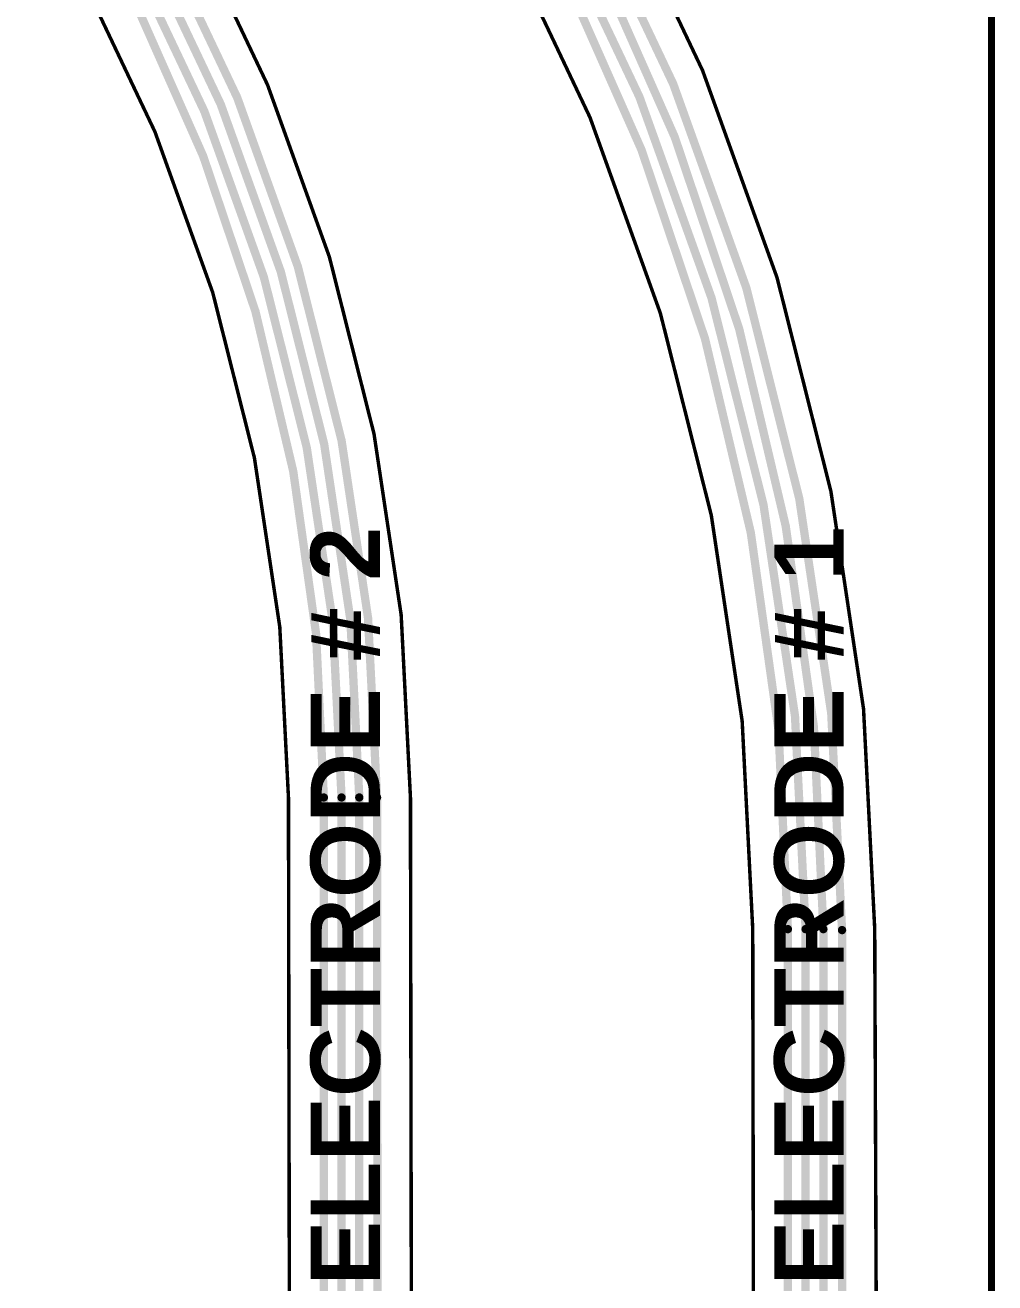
# Model space of a CAD drawing. Header units: inches. Extents: x -3.9 to 9.5, y -7 to 2.6.
# Drawn here: x 3.191 to 4.59, y -4.015 to -2.201 of the extents above; entities that cross this region are included whole.
import ezdxf

# ---------------------------------------------------------------- set-up
doc = ezdxf.new("R2010")
doc.units = ezdxf.units.IN
doc.header["$MEASUREMENT"] = 0
for name, color, linetype in [('Board Outline', 216, 'Continuous'), ('Bottom Layer', 5, 'Continuous'), ('Dimension', 6, 'Continuous'), ('Top Overlay', 2, 'Continuous')]:
    doc.layers.add(name, color=color, linetype=linetype)
doc.styles.add('Arial_Bold', font='', dxfattribs={"height": 0.2})
doc.styles.get('Arial_Bold').set_extended_font_data('Arial', bold=True)

msp = doc.modelspace()

# ---------------------------------------------------------------- linework, layer by layer
at = {"layer": 'Board Outline', "const_width": 0.005}
for points in [[(1.1756335, -0.2698042, -0.4137830578576681), (4.4171563, -3.5047678)], [(1.1768424, -0.4457883, -0.4136722232397825), (4.2411723, -3.5050754)], [(1.0575817, -0.6304355, -0.4137590145945721), (3.7473344, -3.3148612)], [(1.0576195, -0.8064198, -0.4137590145945721), (3.5713504, -3.3151722)]]:
    msp.add_lwpolyline(points, format="xyb", dxfattribs=at)
for points in [[(3.5713504, -3.3151722), (3.5727321, -4.0970106)], [(3.7473344, -3.3148612), (3.7487166, -4.0969955)], [(4.2411723, -3.5050754), (4.242207, -4.0970117)], [(4.4171563, -3.5047679), (4.4195162, -4.1077816)]]:
    msp.add_lwpolyline(points, dxfattribs=at)
at = {"layer": 'Board Outline', "const_width": 0.0025}
for points in [[(3.5701004, -3.3151722, 1), (3.5726004, -3.3151722, 1)], [(3.5701004, -3.3151722, 1), (3.5726004, -3.3151722, 1)], [(3.7460844, -3.3148612, 1), (3.7485844, -3.3148612, 1)], [(3.7460844, -3.3148612, 1), (3.7485844, -3.3148612, 1)], [(4.2399223, -3.5050754, 1), (4.2424223, -3.5050754, 1)], [(4.2399223, -3.5050754, 1), (4.2424223, -3.5050754, 1)], [(4.4159063, -3.5047678, 1), (4.4184063, -3.5047678, 1)], [(4.4159063, -3.5047679, 1), (4.4184063, -3.5047679, 1)]]:
    msp.add_lwpolyline(points, format="xyb", close=True, dxfattribs=at)
at = {"layer": 'Bottom Layer', "const_width": 0.012}
for points in [[(1.1767548, -0.3171134, -0.4142135623730951), (4.3699999, -3.5064711)], [(1.1767548, -0.3431133, -0.4142135716234306), (4.3430503, -3.5051133)], [(1.1767548, -0.3691133, -0.4142135530473893), (4.3174595, -3.5051133)], [(1.1767548, -0.3951133, -0.41421357178314), (4.2918691, -3.5051133)], [(1.0577548, -0.6781133, -0.4142135512752702), (3.6991407, -3.3151133)], [(1.0577548, -0.7041133, -0.4142135504340151), (3.6735502, -3.3151132)], [(1.0577634, -0.7301133, -0.4142125882663787), (3.6479596, -3.3151133)], [(1.0577548, -0.7561132, -0.4142135623856228), (3.6223691, -3.3151133)]]:
    msp.add_lwpolyline(points, format="xyb", dxfattribs=at)
for points in [[(3.6223691, -4.0329992), (3.6223691, -3.3151133)], [(3.6479596, -4.0512923), (3.6479596, -3.3151133)], [(3.6735502, -3.3151133), (3.6735502, -3.3151132)], [(3.6735502, -4.0329992), (3.6735502, -3.3151133)], [(3.6991407, -3.3151133), (3.6997969, -4.0512923)], [(4.2918691, -4.0330003), (4.2918691, -3.5051133)], [(4.3174596, -4.0512934), (4.3174596, -3.5051133)], [(4.3430502, -4.0330003), (4.3430502, -3.5051133)], [(4.37, -4.0491061), (4.37, -3.506471)]]:
    msp.add_lwpolyline(points, dxfattribs=at)
at = {"layer": 'Bottom Layer', "const_width": 0.006}
for points in [[(3.6193691, -3.3151133, 1), (3.6253691, -3.3151133, 1)], [(3.6193691, -3.3151133, 1), (3.6253691, -3.3151133, 1)], [(3.6449596, -3.3151133, 1), (3.6509596, -3.3151133, 1)], [(3.6449596, -3.3151133, 1), (3.6509596, -3.3151133, 1)], [(3.6705502, -3.3151132, 1), (3.6765502, -3.3151132, 1)], [(3.6705502, -3.3151132, 1), (3.6765502, -3.3151132, 1)], [(3.6705502, -3.3151133, 1), (3.6765502, -3.3151133, 1)], [(3.6705502, -3.3151133, 1), (3.6765502, -3.3151133, 1)], [(3.6961407, -3.3151133, 1), (3.7021407, -3.3151133, 1)], [(3.6961407, -3.3151133, 1), (3.7021407, -3.3151133, 1)], [(4.2888691, -3.5051133, 1), (4.2948691, -3.5051133, 1)], [(4.2888691, -3.5051133, 1), (4.2948691, -3.5051133, 1)], [(4.3144595, -3.5051133, 1), (4.3204595, -3.5051133, 1)], [(4.3144596, -3.5051133, 1), (4.3204596, -3.5051133, 1)], [(4.3400502, -3.5051133, 1), (4.3460502, -3.5051133, 1)], [(4.3400503, -3.5051133, 1), (4.3460503, -3.5051133, 1)], [(4.3669999, -3.5064711, 1), (4.3729999, -3.5064711, 1)], [(4.367, -3.506471, 1), (4.373, -3.506471, 1)]]:
    msp.add_lwpolyline(points, format="xyb", close=True, dxfattribs=at)
at = {"layer": 'Dimension', "const_width": 0.01}
msp.add_lwpolyline([(4.5854524, -5.2712861), (4.5854524, 1.62)], dxfattribs=at)

# ---------------------------------------------------------------- texts
at = {"layer": 'Top Overlay', "style": 'Arial_Bold'}
for s, p in [('ELECTRODE # 2', (3.7032095, -4.0189762)), ('ELECTRODE # 1', (4.3722687, -4.0189765))]:
    msp.add_text(s, height=0.1, rotation=90, dxfattribs=at).set_placement(p)

doc.saveas('drawing.dxf')
